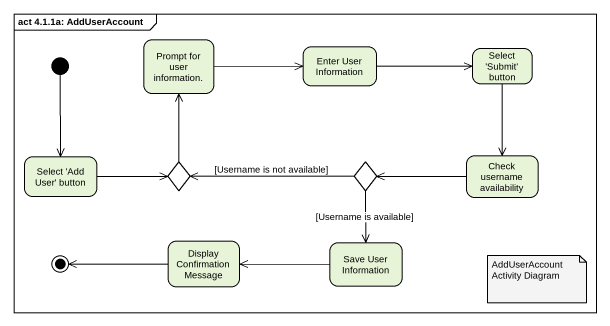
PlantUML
@startuml
mainframe act 4.1.1a: AddUserAccount
hide empty description
state "Prompt for user information." as Prompt_for_user_information
state "Enter User Information" as Enter_User_Information
state "Select 'Submit' button" as Select_Submit_button
state "Select 'Add User' button" as Select_Add_User_button
state choice1 <<choice>>
state choice2 <<choice>>
state "Check username availability" as Check_username_availability
state "Display Confirmation Message" as Display_Confirmation_Message
state "Save User Information" as Save_User_Information
[*] --> Select_Add_User_button
Prompt_for_user_information -right-> Enter_User_Information
Enter_User_Information -right-> Select_Submit_button
Select_Submit_button --> Check_username_availability
Select_Add_User_button -right-> choice1
choice1 -up-> Prompt_for_user_information
choice2 -left-> choice1 : [Username is not available]
choice2 --> Save_User_Information : [Username is available]
Check_username_availability -left-> choice2
Save_User_Information -left-> Display_Confirmation_Message
Display_Confirmation_Message -left-> [*]
note as N1
  AddUserAccount Activity Diagram
end note
@enduml
